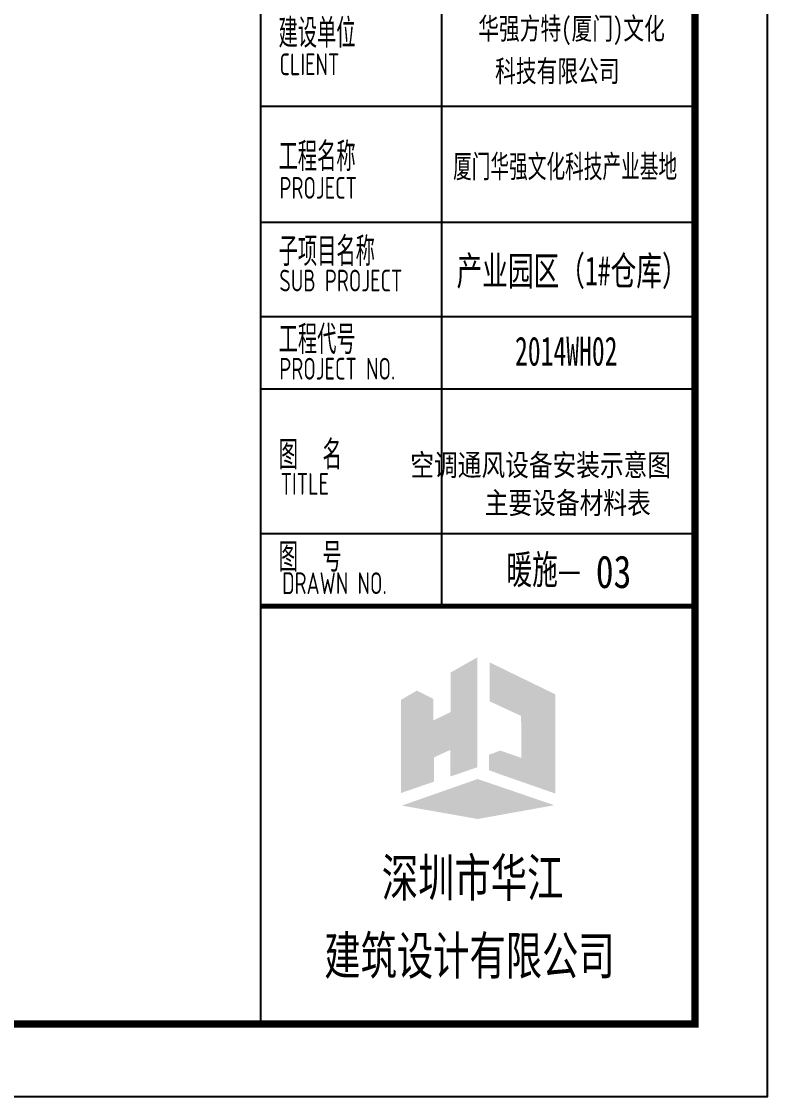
# Model space of a CAD drawing. Extents: x 2246048 to 2442613, y -66234 to 220766.
# Drawn here: x 2432310 to 2442613, y 101966 to 116806 of the extents above; entities that cross this region are included whole.
import ezdxf
from ezdxf.enums import TextEntityAlignment as Align

# ---------------------------------------------------------------- set-up
doc = ezdxf.new("R2010")
doc.units = 0
doc.header["$LTSCALE"] = 1000
doc.header["$MEASUREMENT"] = 0
doc.layers.add('J-图框线', color=4, linetype='Continuous')
doc.styles.add('-黑体', font='simhei.ttf', dxfattribs={"width": 0.8})
doc.styles.add('chc-图签黑体', font='simhei.ttf', dxfattribs={"width": 0.8})
doc.styles.add('HT', font='simhei.ttf', dxfattribs={"width": 0.7})
doc.styles.add('LHR1', font='tssdeng.shx', dxfattribs={"width": 0.7, "bigfont": 'tssdchn.shx'})

# ---------------------------------------------------------------- blocks, each defined once
blk = doc.blocks.new('A$C5B595F1B')
at = {"layer": 'J-图框线'}
h = blk.add_hatch(color=256, dxfattribs=at)
h.paths.add_polyline_path([(-3381, 3971), (-3381, 3417), (-3005, 3546), (-3005, 5064), (-3376, 4853), (-3376, 4307), (-3841, 4081), (-3841, 4604), (-4062, 4475), (-4062, 3189), (-3846, 3264), (-3846, 3742)])
h.paths.add_polyline_path([(-2692, 3776), (-2692, 3448), (-1932, 3183), (-1932, 4553), (-2839, 4994), (-2839, 4649), (-2242, 4359), (-2242, 3619), (-2401, 3675)])
h = blk.add_hatch(color=256, dxfattribs=at)
h.paths.add_polyline_path([(-3841, 4604), (-3841, 4081), (-3614, 4191), (-3614, 4490)])
h.paths.add_polyline_path([(-3607, 3680), (-3381, 3785), (-3381, 3971), (-3846, 3742), (-3846, 3264), (-3607, 3346)])
h.paths.add_polyline_path([(-2692, 3776), (-2845, 3718), (-2845, 3504), (-2692, 3448)])
h.paths.add_polyline_path([(-2401, 3675), (-2242, 3619), (-2242, 4359), (-2839, 4649), (-2839, 4456), (-2402, 4254)])
blk.add_hatch(color=256, dxfattribs=at).paths.add_polyline_path([(-1945, 3021), (-3002, 3383), (-4050, 3016), (-3002, 2831)])
for p, q in [((-3500, 23771), (-3500, 5770)), ((-6000, 12670), (0, 12670)), ((-6000, 11070), (0, 11070)), ((-6000, 9770), (0, 9770)), ((-6000, 8770), (0, 8770)), ((-6000, 6770), (0, 6770))]:
    blk.add_line(p, q, dxfattribs=at)
at = {"layer": 'J-图框线', "const_width": 70}
blk.add_lwpolyline([(-6000, 5770), (0, 5770)], dxfattribs=at)
at = {"layer": 'J-图框线'}
for s, height, style, width, p in [('建设单位', 400, 'LHR1', 0.7, (-5752, 13479)), ('华强方特(厦门)文化', 300, 'HT', 0.7, (-2995, 13594)), ('CLIENT', 300, 'LHR1', 0.7, (-5739, 13099)), ('科技有限公司', 300, 'HT', 0.7, (-2762, 13007)), ('工程名称', 400, 'LHR1', 0.7, (-5752, 11774)), ('厦门华强文化科技产业基地', 315, '-黑体', 0.6, (-3342, 11683)), ('PROJECT', 300, 'LHR1', 0.7, (-5739, 11394)), ('子项目名称', 400, 'LHR1', 0.7, (-5751, 10465)), ('产业园区（1#仓库）', 400, '-黑体', 0.65, (-3294, 10198)), ('SUB PROJECT', 300, 'LHR1', 0.7, (-5741, 10114)), ('工程代号', 400, 'LHR1', 0.7, (-5751, 9249)), ('2014WH02', 400, '-黑体', 0.65, (-2487, 9090)), ('PROJECT NO.', 300, 'LHR1', 0.7, (-5741, 8897)), ('图  名', 400, 'LHR1', 0.7, (-5751, 7657)), ('图  号', 400, 'LHR1', 0.7, (-5751, 6245)), ('暖施—', 400, '-黑体', 0.65, (-2605, 6075)), ('深圳市华江', 525, '-黑体', 0.7, (-4326, 1758)), ('建筑设计有限公司', 525, '-黑体', 0.7, (-5121, 683))]:
    blk.add_text(s, height=height, dxfattribs=dict(at, style=style, width=width)).set_placement(p)
at = {"layer": 'J-图框线', "style": 'LHR1', "width": 0.7}
for s, p in [('TITLE', (-5390, 7307)), ('DRAWN NO.', (-4981, 5936))]:
    blk.add_text(s, height=300, dxfattribs=at).set_placement(p, align=Align.CENTER)

msp = doc.modelspace()

# ---------------------------------------------------------------- linework, layer by layer
at = {"layer": 'J-图框线'}
msp.add_lwpolyline([(2358512.576, 101965.792), (2442612.576, 101965.792), (2442612.576, 161365.792), (2358512.576, 161365.792)], close=True, dxfattribs=at)
at = {"layer": 'J-图框线', "const_width": 100}
msp.add_lwpolyline([(2361012.576, 102965.792), (2441612.576, 102965.792), (2441612.576, 160365.792), (2361012.576, 160365.792)], close=True, dxfattribs=at)
at = {"layer": 'J-图框线', "const_width": 30, "elevation": 0}
msp.add_lwpolyline([(2435612.576, 102965.792), (2435612.576, 160365.792)], dxfattribs=at)

# ---------------------------------------------------------------- block references
at = {"layer": 'J-图框线'}
msp.add_blockref('A$C5B595F1B', (2441612.576, 102965.792), dxfattribs=at)

# ---------------------------------------------------------------- texts
at = {"layer": 'J-图框线', "style": 'chc-图签黑体', "width": 0.8}
for s, height, p in [('空调通风设备安装示意图', 300, (2437680.309, 110533.847, 0)), ('主要设备材料表', 300, (2438708.815, 110010.379, 0)), ('03', 450, (2440241.861, 108985.444))]:
    msp.add_text(s, height=height, rotation=359.9998434, dxfattribs=at).set_placement(p)

doc.saveas('drawing.dxf')
